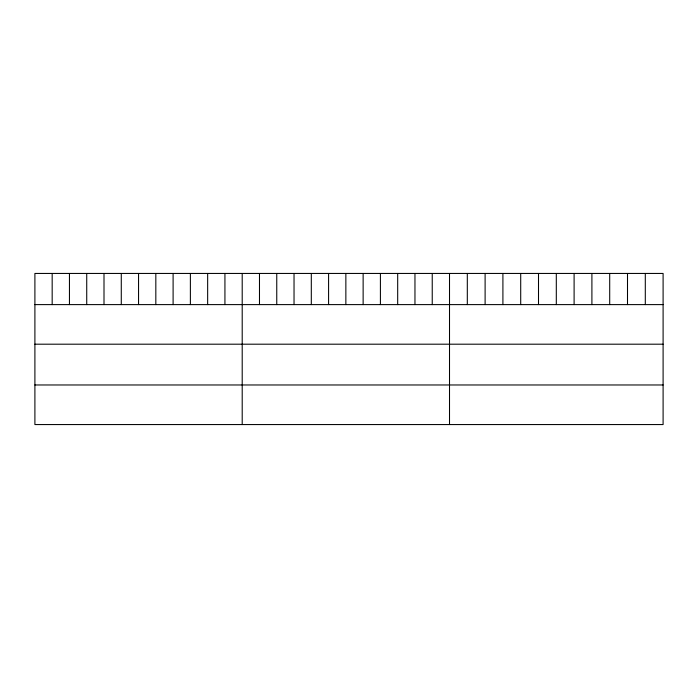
<?xml version="1.0" encoding="UTF-8"?>
<svg xmlns="http://www.w3.org/2000/svg" width="698" height="698" viewBox="0 0 698 698"><rect width="100%" height="100%" fill="white"/><g stroke="black" fill="none" stroke-linecap="round" stroke-linejoin="round"><path stroke-width="1.05" d="M663.1 304.607L663.1 424.559L34.9 424.559L34.9 273.442L663.1 273.442L663.1 304.607L34.9 304.607M34.9 344.193L663.1 344.193M34.9 384.973L663.1 384.973M645.301 273.442L645.301 304.607M627.502 273.442L627.502 304.607M609.703 273.442L609.703 304.607M591.904 273.442L591.904 304.607M574.105 273.442L574.105 304.607M556.306 273.442L556.306 304.607M538.507 273.442L538.507 304.607M520.708 273.442L520.708 304.607M502.909 273.442L502.909 304.607M485.11 273.442L485.11 304.607M467.311 273.442L467.311 304.607M449.512 273.442L449.512 424.559M432.236 273.442L432.236 304.607M414.961 273.442L414.961 304.607M397.686 273.442L397.686 304.607M380.41 273.442L380.41 304.607M363.135 273.442L363.135 304.607M345.859 273.442L345.859 304.607M328.584 273.442L328.584 304.607M311.308 273.442L311.308 304.607M294.033 273.442L294.033 304.607M276.757 273.442L276.757 304.607M259.481 273.442L259.481 304.607M242.206 273.442L242.206 424.559M224.931 273.442L224.931 304.607M207.655 273.442L207.655 304.607M190.38 273.442L190.38 304.607M173.104 273.442L173.104 304.607M155.828 273.442L155.828 304.607M138.553 273.442L138.553 304.607M121.278 273.442L121.278 304.607M104.002 273.442L104.002 304.607M86.727 273.442L86.727 304.607M69.451 273.442L69.451 304.607M52.175 273.442L52.175 304.607"/></g></svg>
